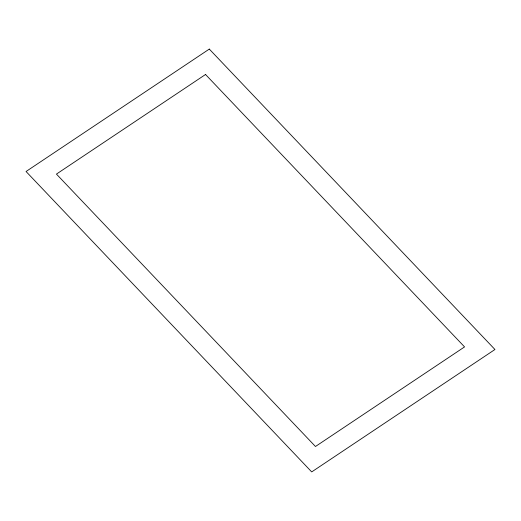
<?xml version="1.0" encoding="UTF-8"?>
<svg xmlns="http://www.w3.org/2000/svg" width="521" height="521" viewBox="0 0 521 521"><rect width="100%" height="100%" fill="white"/><g stroke="black" fill="none" stroke-linecap="round" stroke-linejoin="round"><path stroke-width="0.78" d="M209.299 49.085L26.05 171.5L311.701 471.915L494.95 349.5L209.299 49.085M205.535 74.496L56.437 174.092L315.465 446.504L464.563 346.908L205.535 74.496"/></g></svg>
